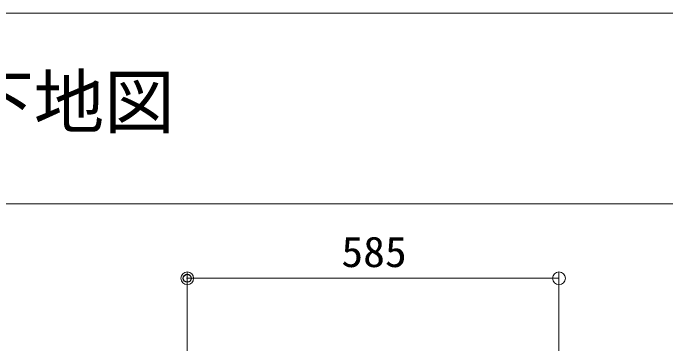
# Model space of a CAD drawing. Units: millimetres, scale not verified. Extents: x -800 to 804, y -551 to 557.
# Drawn here: x -11.7 to 193.8, y 453 to 557 of the extents above; entities that cross this region are included whole.
import ezdxf
from ezdxf.enums import TextEntityAlignment as Align

# ---------------------------------------------------------------- set-up
doc = ezdxf.new("R2010")
doc.units = ezdxf.units.MM
doc.header["$LTSCALE"] = 5
doc.header["$PDMODE"] = 32
doc.header["$PDSIZE"] = 2.5
doc.layers.add('0-0_08文字', color=1, linetype='Continuous')
doc.layers.add('0-A_DEFPOINTS', color=1, linetype='Continuous')
for name, color, linetype, lineweight in [('0-1_zumenwaku', 6, 'Continuous', 9), ('0-8_6文字', 1, 'Continuous', 9), ('0-9_0', 4, 'Continuous', 9)]:
    doc.layers.add(name, color=color, linetype=linetype, lineweight=lineweight)
doc.styles.add('ＭＳ ゴシック', font='')
doc.styles.add('ＭＳ Ｐゴシック', font='')
doc.styles.get('ＭＳ ゴシック').set_extended_font_data('MS Gothic')
doc.styles.get('ＭＳ Ｐゴシック').set_extended_font_data('MS PGothic')

# ---------------------------------------------------------------- blocks, each defined once
blk = doc.blocks.new('_ORIGIN')
at = {"layer": '0-9_0', "color": 1}
blk.add_line((0, 0), (-5, 0), dxfattribs=at)
blk.add_circle((0, 0), 2.5, dxfattribs=at)

msp = doc.modelspace()

# ---------------------------------------------------------------- linework, layer by layer
at = {"layer": '0-1_zumenwaku'}
msp.add_line((516.119, 496.974), (-799.881, 496.974), dxfattribs=at)
msp.add_lwpolyline([(-799.881, -551.026), (800.119, -551.026), (800.119, 556.974), (-799.881, 556.974)], close=True, dxfattribs=at)
at = {"layer": '0-8_6文字'}
for p, q in [((43.127, 360.211), (43.127, 475.61)), ((160.132, 444.345), (160.132, 475.61)), ((156.132, 473.61), (47.127, 473.61))]:
    msp.add_line(p, q, dxfattribs=at)
at = {"layer": '0-A_DEFPOINTS'}
msp.add_point((43.127, 473.61), dxfattribs=at)

# ---------------------------------------------------------------- block references
at = {"layer": '0-8_6文字', "xscale": 0.8, "yscale": 0.8, "rotation": 180}
msp.add_blockref('_ORIGIN', (43.127, 473.61), dxfattribs=at)
at = {"layer": '0-8_6文字', "xscale": 0.8, "yscale": 0.8}
msp.add_blockref('_ORIGIN', (160.132, 473.61), dxfattribs=at)

# ---------------------------------------------------------------- texts
at = {"layer": '0-0_08文字', "style": 'ＭＳ Ｐゴシック'}
msp.add_text('OV-U1\u3000用  JIS規格対応補強下地図', height=16.27, dxfattribs=at).set_placement((-312.549, 516.047), align=Align.BOTTOM_LEFT)
at = {"layer": '0-8_6文字', "color": 2, "style": 'ＭＳ ゴシック', "width": 1.05}
msp.add_text('585', height=9.604, dxfattribs=at).set_placement((91.63, 474.26), align=Align.BOTTOM_LEFT)

doc.saveas('drawing.dxf')
